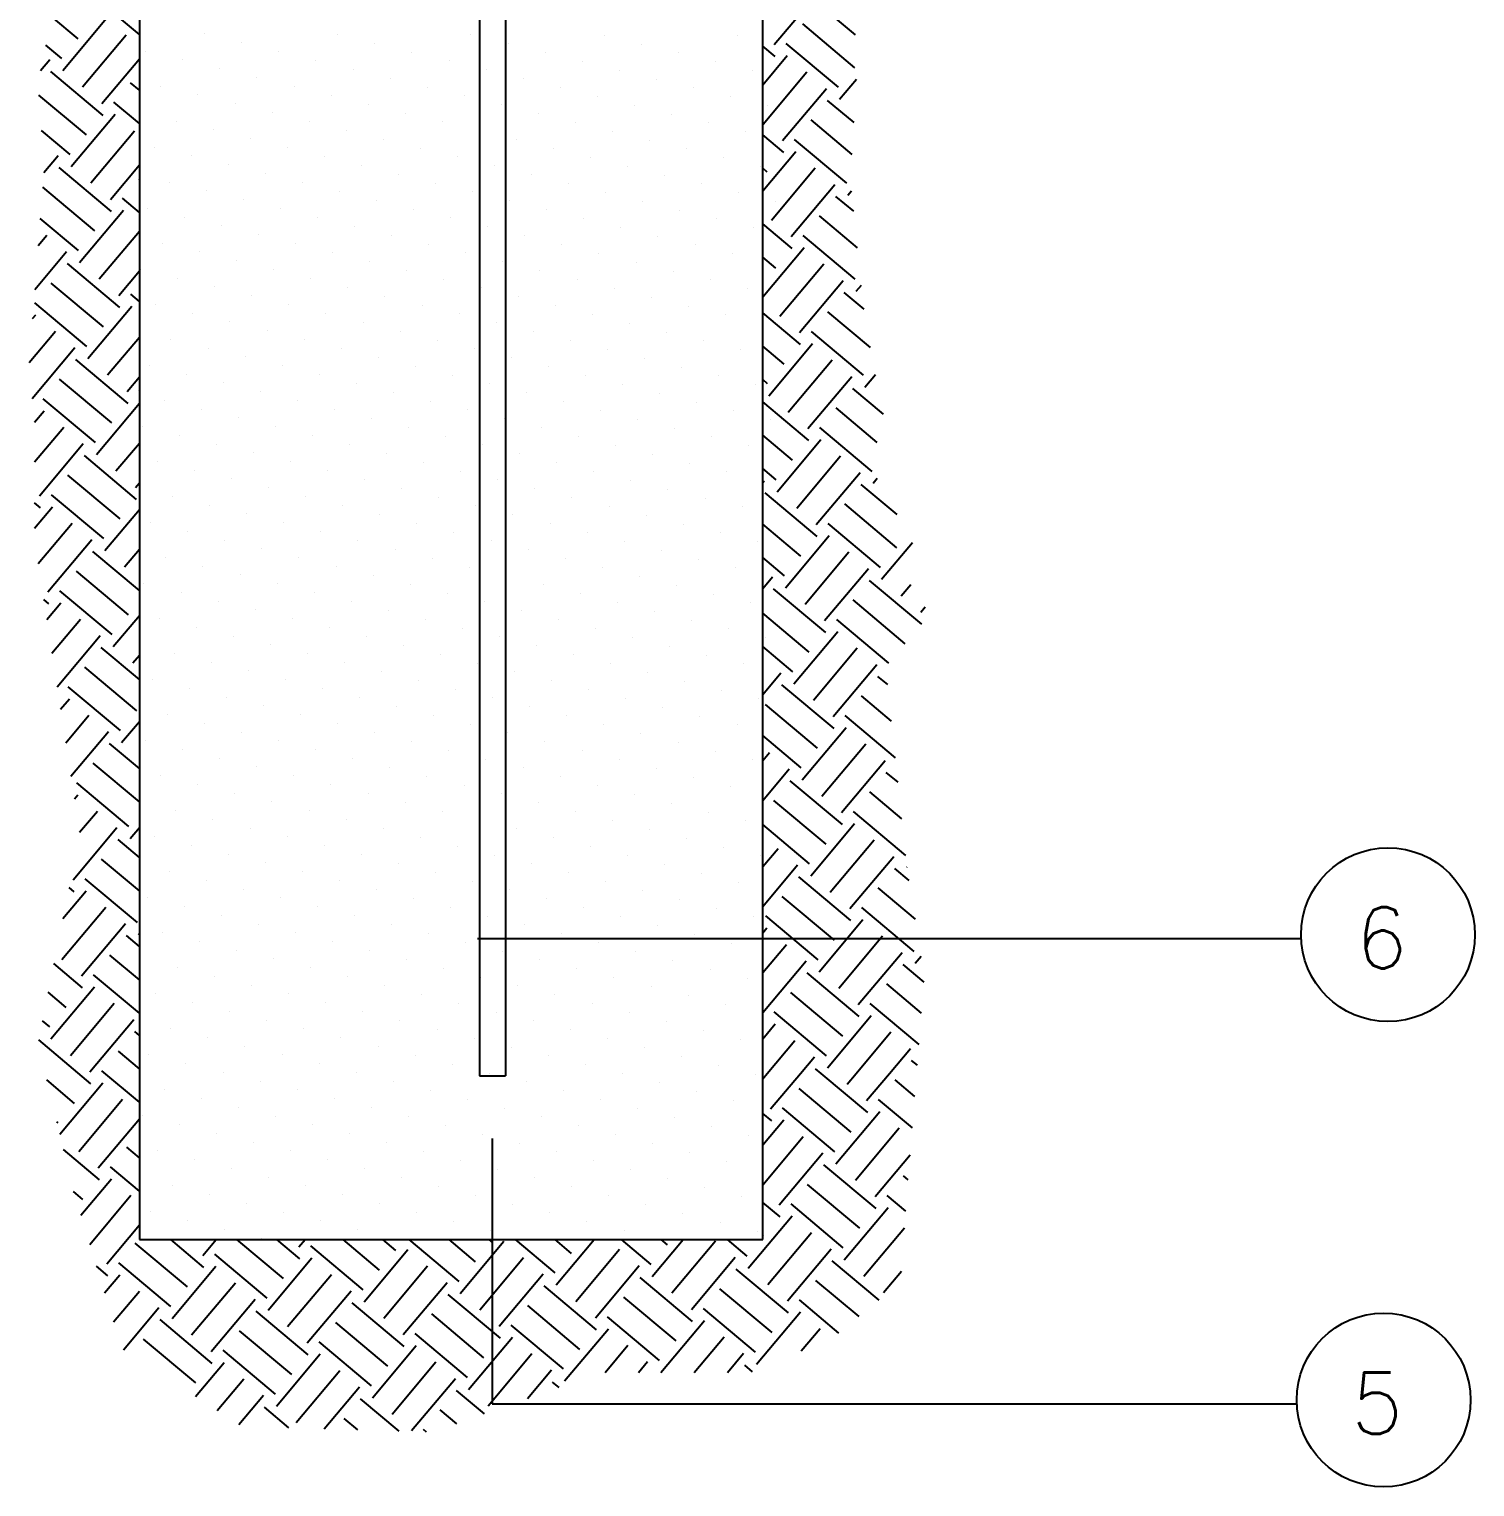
# Model space of a CAD drawing. Header units: millimetres. Extents: x 8199 to 54578, y -26210 to 18307.
# Drawn here: x 32088 to 33291, y -24101 to -22888 of the extents above; entities that cross this region are included whole.
import ezdxf

# ---------------------------------------------------------------- set-up
doc = ezdxf.new("R2010")
doc.units = ezdxf.units.MM
doc.header["$MEASUREMENT"] = 0
doc.layers.add('SEGURIDADYSALUD', color=7, linetype='Continuous')
doc.styles.add('R', font='simplex.shx')

# ---------------------------------------------------------------- blocks, each defined once
blk = doc.blocks.new('*X95')
at = {"color": 0}
for p, q in [((47.9444, 7.7436), (48.1051, 7.9351)), ((45.6161, 7.78), (45.4921, 7.884)), ((48.2419, 7.7796), (48.1089, 7.8911)), ((45.3917, 7.7643), (45.2952, 7.8453)), ((45.3353, 7.6484), (45.496, 7.84)), ((48.2402, 7.6586), (48.0486, 7.8193)), ((45.4071, 7.5882), (45.5678, 7.7797)), ((45.3314, 7.6925), (45.2732, 7.7413)), ((47.9482, 7.6996), (47.902, 7.7383)), ((47.902, 7.596), (47.9922, 7.7035)), ((48.1799, 7.5868), (47.9884, 7.7475)), ((45.2537, 7.6484), (45.2874, 7.6886)), ((45.4789, 7.5279), (45.6161, 7.6914)), ((45.4828, 7.4839), (45.2912, 7.6446)), ((45.6161, 7.576), (45.5832, 7.6036)), ((47.9034, 7.4517), (48.0641, 7.6432)), ((48.1837, 7.5428), (48.2461, 7.617)), ((45.4225, 7.4121), (45.248, 7.5585)), ((47.9752, 7.3914), (48.1359, 7.5829)), ((45.3661, 7.2962), (45.5268, 7.4878)), ((45.6161, 7.4536), (45.5229, 7.5318)), ((48.2372, 7.4571), (48.1397, 7.5389)), ((48.2307, 7.3402), (48.0795, 7.4671)), ((45.3622, 7.3403), (45.2567, 7.4288)), ((45.4379, 7.236), (45.5986, 7.4275)), ((47.979, 7.3474), (47.902, 7.412)), ((48.2107, 7.2346), (48.0192, 7.3953)), ((45.2657, 7.2739), (45.3182, 7.3364)), ((47.902, 7.207), (48.023, 7.3512)), ((45.5136, 7.1317), (45.3221, 7.2924)), ((45.5097, 7.1757), (45.6161, 7.3025)), ((47.9188, 7.2756), (47.902, 7.2896)), ((47.9342, 7.0995), (48.0949, 7.291)), ((45.4533, 7.0599), (45.2618, 7.2206)), ((45.6161, 7.2497), (45.614, 7.2514)), ((48.006, 7.0392), (48.1667, 7.2307)), ((45.6161, 7.1273), (45.5537, 7.1796)), ((48.2358, 7.1319), (48.1705, 7.1867)), ((48.2146, 7.1905), (48.2279, 7.2064)), ((45.3969, 6.944), (45.5576, 7.1355)), ((48.2502, 6.9975), (48.1103, 7.1149)), ((45.393, 6.9881), (45.2528, 7.1058)), ((45.4687, 6.8838), (45.6161, 7.0594)), ((48.0098, 6.9952), (47.902, 7.0856)), ((45.2451, 7.0062), (45.2772, 7.0445)), ((48.2415, 6.8824), (48.05, 7.0431)), ((45.2327, 6.8455), (45.349, 6.9842)), ((47.902, 6.8181), (48.0539, 6.999)), ((47.9496, 6.9234), (47.902, 6.9633)), ((45.5444, 6.7795), (45.3529, 6.9402)), ((45.5405, 6.8235), (45.6161, 6.9135)), ((47.965, 6.7473), (48.1257, 6.9388)), ((45.4841, 6.7077), (45.2926, 6.8684)), ((48.0368, 6.687), (48.1975, 6.8785)), ((48.2454, 6.8383), (48.2647, 6.8614)), ((45.4239, 6.6359), (45.2323, 6.7965)), ((45.6161, 6.8009), (45.5846, 6.8274)), ((48.2742, 6.7734), (48.2013, 6.8345)), ((45.2244, 6.7384), (45.2362, 6.7525)), ((45.4277, 6.5918), (45.5884, 6.7833)), ((48.0407, 6.643), (47.902, 6.7593)), ((48.2969, 6.632), (48.1411, 6.7627)), ((45.212, 6.5778), (45.308, 6.6923)), ((48.2723, 6.5302), (48.0808, 6.6909)), ((45.2233, 6.4454), (45.3798, 6.632)), ((45.4995, 6.5316), (45.6161, 6.6705)), ((47.9804, 6.5712), (47.902, 6.6369)), ((47.924, 6.4553), (48.0847, 6.6468)), ((45.5752, 6.4273), (45.3837, 6.588)), ((47.9958, 6.3951), (48.1565, 6.5866)), ((45.5713, 6.4713), (45.6161, 6.5246)), ((48.0676, 6.3348), (48.2283, 6.5263)), ((48.2762, 6.4861), (48.3161, 6.5337)), ((45.5149, 6.3555), (45.3234, 6.5162)), ((45.6161, 6.4746), (45.6154, 6.4752)), ((47.9201, 6.4993), (47.902, 6.5145)), ((48.3446, 6.3879), (48.2322, 6.4823)), ((45.4547, 6.2836), (45.2632, 6.4443)), ((45.4585, 6.2396), (45.6161, 6.4274)), ((48.0715, 6.2908), (47.902, 6.4329)), ((45.232, 6.3586), (45.267, 6.4003)), ((48.3224, 6.2842), (48.1719, 6.4105)), ((45.232, 6.2128), (45.3388, 6.3401)), ((48.0112, 6.219), (47.902, 6.3106)), ((48.3031, 6.1779), (48.1116, 6.3386)), ((45.2499, 6.0883), (45.4106, 6.2798)), ((45.5303, 6.1794), (45.6161, 6.2815)), ((47.9548, 6.1031), (48.1155, 6.2946)), ((45.606, 6.0751), (45.4145, 6.2358)), ((48.0266, 6.0428), (48.1873, 6.2344)), ((45.5457, 6.0033), (45.3542, 6.1639)), ((47.9509, 6.1471), (47.902, 6.1882)), ((48.0984, 5.9826), (48.2591, 6.1741)), ((48.307, 6.1339), (48.3224, 6.1523)), ((45.6022, 6.1191), (45.6161, 6.1357)), ((47.902, 6.1375), (47.9069, 6.1433)), ((48.1023, 5.9386), (47.9108, 6.0993)), ((48.3949, 6.0194), (48.263, 6.1301)), ((45.2538, 6.0443), (45.232, 6.0625)), ((45.232, 5.9697), (45.2978, 6.0481)), ((45.4855, 5.9314), (45.294, 6.0921)), ((48.3942, 5.8976), (48.2027, 6.0583)), ((45.4893, 5.8874), (45.6161, 6.0384)), ((45.2452, 5.8395), (45.3696, 5.9878)), ((48.042, 5.8667), (47.902, 5.9842)), ((47.9856, 5.7509), (48.1463, 5.9424)), ((48.334, 5.8257), (48.1425, 5.9864)), ((45.2808, 5.7361), (45.4415, 5.9276)), ((45.6161, 5.7403), (45.4453, 5.8836)), ((45.5612, 5.8271), (45.6161, 5.8926)), ((48.3378, 5.7817), (48.451, 5.9166)), ((47.9818, 5.7949), (47.902, 5.8618)), ((48.0574, 5.6906), (48.2181, 5.8822)), ((45.5766, 5.651), (45.3851, 5.8117)), ((47.902, 5.7485), (47.9377, 5.7911)), ((48.1292, 5.6304), (48.2899, 5.8219)), ((48.4853, 5.6172), (48.2938, 5.7779)), ((45.5163, 5.5792), (45.3248, 5.7399)), ((48.1331, 5.5864), (47.9416, 5.747)), ((48.4096, 5.7215), (48.4448, 5.7633)), ((45.2846, 5.692), (45.2654, 5.7082)), ((45.2768, 5.6341), (45.3286, 5.6959)), ((48.425, 5.5454), (48.2335, 5.706)), ((48.4814, 5.6612), (48.4977, 5.6806)), ((45.2957, 5.5108), (45.4005, 5.6356)), ((45.5202, 5.5352), (45.6161, 5.6495)), ((48.0728, 5.5145), (47.902, 5.6578)), ((48.3645, 5.4738), (48.1733, 5.6342)), ((45.3147, 5.3876), (45.4723, 5.5754)), ((48.0164, 5.3987), (48.1771, 5.5902)), ((45.6161, 5.4139), (45.4761, 5.5314)), ((48.0126, 5.4427), (47.902, 5.5355)), ((48.0882, 5.3384), (48.2489, 5.5299)), ((45.6074, 5.2988), (45.4159, 5.4595)), ((45.592, 5.4749), (45.6161, 5.5037)), ((48.1601, 5.2782), (48.3208, 5.4697)), ((47.902, 5.3596), (47.9685, 5.4389)), ((48.3608, 5.3953), (48.3246, 5.4257)), ((45.5471, 5.227), (45.3556, 5.3877)), ((48.1639, 5.2341), (47.9724, 5.3948)), ((48.3749, 5.2611), (48.2643, 5.3538)), ((45.3274, 5.3054), (45.3595, 5.3437)), ((48.1036, 5.1623), (47.9121, 5.323)), ((45.3463, 5.1822), (45.4313, 5.2834)), ((45.551, 5.183), (45.6161, 5.2606)), ((48.389, 5.1269), (48.2041, 5.282)), ((45.3653, 5.059), (45.5031, 5.2232)), ((48.0434, 5.0905), (47.902, 5.2091)), ((48.0472, 5.0465), (48.2079, 5.238)), ((45.6161, 5.0876), (45.5069, 5.1791)), ((47.902, 5.1165), (47.9275, 5.1469)), ((48.1191, 4.9862), (48.2797, 5.1777)), ((45.6161, 4.9652), (45.4467, 5.1073)), ((47.902, 4.9707), (47.9994, 5.0867)), ((48.1909, 4.926), (48.3516, 5.1175)), ((45.5779, 4.8748), (45.3864, 5.0355)), ((48.1947, 4.8819), (48.0032, 5.0426)), ((48.3984, 5.0374), (48.3554, 5.0734)), ((45.3779, 4.9768), (45.3903, 4.9915)), ((48.4125, 4.9032), (48.2952, 5.0016)), ((45.3969, 4.8536), (45.4621, 4.9312)), ((48.1345, 4.8101), (47.9429, 4.9708)), ((48.4264, 4.7691), (48.2349, 4.9298)), ((45.3732, 4.6794), (45.5339, 4.871)), ((45.5818, 4.8308), (45.6161, 4.8716)), ((48.0742, 4.7383), (47.902, 4.8828)), ((48.0781, 4.6943), (48.2387, 4.8858)), ((45.6161, 4.7612), (45.5378, 4.8269)), ((48.1499, 4.634), (48.3106, 4.8255)), ((47.902, 4.7276), (47.9584, 4.7947)), ((48.2217, 4.5738), (48.3824, 4.7653)), ((45.6161, 4.6388), (45.4775, 4.7551)), ((47.902, 4.5817), (48.0302, 4.7345)), ((48.4397, 4.6764), (48.3862, 4.7212)), ((48.4303, 4.7251), (48.4317, 4.7268)), ((45.6087, 4.5226), (45.4172, 4.6833)), ((48.2255, 4.5297), (48.034, 4.6904)), ((45.3353, 4.5371), (45.4211, 4.6393)), ((45.3771, 4.6354), (45.3582, 4.6513)), ((48.1653, 4.4579), (47.9738, 4.6186)), ((48.4619, 4.5353), (48.326, 4.6494)), ((45.3322, 4.3875), (45.4929, 4.579)), ((48.105, 4.3861), (47.9135, 4.5468)), ((48.4572, 4.4169), (48.2657, 4.5776)), ((45.404, 4.3272), (45.5647, 4.5188)), ((47.902, 4.4845), (47.9174, 4.5028)), ((48.1089, 4.3421), (48.2696, 4.5336)), ((45.6161, 4.4349), (45.5686, 4.4747)), ((45.6126, 4.4786), (45.6161, 4.4827)), ((47.902, 4.3387), (47.9892, 4.4425)), ((48.1807, 4.2818), (48.3414, 4.4733)), ((45.6161, 4.3125), (45.5083, 4.4029)), ((48.2525, 4.2215), (48.4132, 4.4131)), ((48.4611, 4.3729), (48.4834, 4.3995)), ((45.4079, 4.2832), (45.3023, 4.3718)), ((47.902, 4.1928), (48.061, 4.3822)), ((48.2563, 4.1775), (48.0648, 4.3382)), ((48.4943, 4.3042), (48.417, 4.369)), ((45.2912, 4.0956), (45.4519, 4.2871)), ((45.6161, 4.1901), (45.448, 4.3311)), ((48.485, 4.1896), (48.3568, 4.2972)), ((45.3476, 4.2114), (45.2813, 4.267)), ((45.363, 4.0353), (45.5237, 4.2268)), ((48.1961, 4.1057), (48.0046, 4.2664)), ((48.4757, 4.075), (48.2965, 4.2254)), ((48.1358, 4.0339), (47.9443, 4.1946)), ((48.1397, 3.9899), (48.3004, 4.1814)), ((45.2873, 4.1396), (45.2603, 4.1623)), ((45.4348, 3.975), (45.5955, 4.1665)), ((45.6161, 4.1085), (45.5994, 4.1225)), ((47.902, 4.0956), (47.9482, 4.1506)), ((47.9041, 4.1467), (47.902, 4.1485)), ((48.2442, 3.9685), (48.3722, 4.1211)), ((45.4387, 3.931), (45.2472, 4.0917)), ((47.9178, 3.9685), (48.02, 4.0903)), ((45.6161, 3.9861), (45.5391, 4.0507)), ((48.0402, 3.9685), (48.0918, 4.03)), ((48.3666, 3.9685), (48.444, 4.0608)), ((48.4695, 3.9987), (48.4479, 4.0168)), ((45.6161, 3.8638), (45.4789, 3.9789)), ((47.902, 3.9497), (47.9178, 3.9685)), ((47.9311, 3.8385), (48.0402, 3.9685)), ((48.1165, 3.9685), (48.0957, 3.986)), ((48.2872, 3.8253), (48.1165, 3.9685)), ((48.2115, 3.9296), (48.2442, 3.9685)), ((48.2833, 3.8693), (48.3666, 3.9685)), ((45.3784, 3.8592), (45.2763, 3.9449)), ((45.3241, 3.7458), (45.4827, 3.9349)), ((48.2269, 3.7535), (48.0354, 3.9142)), ((48.4602, 3.8841), (48.3876, 3.945)), ((45.3938, 3.6831), (45.5545, 3.8746)), ((48.4509, 3.7695), (48.3273, 3.8732)), ((45.4656, 3.6228), (45.6161, 3.8021)), ((47.935, 3.7945), (47.902, 3.8221)), ((47.902, 3.7067), (47.979, 3.7984)), ((48.1666, 3.6817), (47.9751, 3.8424)), ((48.1705, 3.6377), (48.3312, 3.8292)), ((45.3182, 3.7874), (45.3131, 3.7916)), ((48.2423, 3.5774), (48.403, 3.7689)), ((45.6161, 3.6598), (45.5699, 3.6985)), ((47.902, 3.5608), (48.0508, 3.7381)), ((45.4695, 3.5788), (45.3377, 3.6894)), ((47.9619, 3.4863), (48.1226, 3.6778)), ((48.3141, 3.5171), (48.4429, 3.6706)), ((45.6161, 3.5374), (45.5097, 3.6267)), ((48.318, 3.4731), (48.1265, 3.6338)), ((48.4354, 3.5785), (48.4184, 3.5928)), ((45.4092, 3.507), (45.3745, 3.5362)), ((45.4011, 3.4486), (45.5135, 3.5827)), ((48.2577, 3.4013), (48.0662, 3.562)), ((45.4339, 3.3419), (45.5853, 3.5224)), ((47.9658, 3.4423), (47.902, 3.4958)), ((48.1975, 3.3295), (48.0059, 3.4902)), ((48.2013, 3.2854), (48.362, 3.477)), ((48.4266, 3.4636), (48.3582, 3.521)), ((47.8491, 3.2546), (48.0098, 3.4461)), ((45.4965, 3.2706), (45.6161, 3.4132)), ((47.9055, 3.3705), (47.902, 3.3734)), ((47.9209, 3.1944), (48.0816, 3.3859)), ((48.2731, 3.2252), (48.4222, 3.4029)), ((45.7923, 3.1856), (45.6007, 3.3463)), ((45.8525, 3.2574), (45.731, 3.3593)), ((45.8487, 3.3014), (45.8973, 3.3593)), ((46.1445, 3.2164), (45.9741, 3.3593)), ((46.2047, 3.2882), (46.12, 3.3593)), ((46.2009, 3.3322), (46.2236, 3.3593)), ((46.4364, 3.1754), (46.2449, 3.3361)), ((46.4967, 3.2472), (46.363, 3.3593)), ((46.4403, 3.1314), (46.601, 3.3229)), ((46.5569, 3.319), (46.5089, 3.3593)), ((46.7886, 3.2062), (46.6061, 3.3593)), ((46.8489, 3.278), (46.752, 3.3593)), ((46.7925, 3.1622), (46.9532, 3.3537)), ((46.9091, 3.3498), (46.8978, 3.3593)), ((47.1408, 3.237), (46.9951, 3.3593)), ((47.2011, 3.3088), (47.1409, 3.3593)), ((47.1447, 3.193), (47.2843, 3.3593)), ((47.2165, 3.1327), (47.3772, 3.3243)), ((47.493, 3.2678), (47.384, 3.3593)), ((47.4969, 3.2238), (47.6106, 3.3593)), ((47.5533, 3.3397), (47.5298, 3.3593)), ((47.5687, 3.1636), (47.7294, 3.3551)), ((47.8452, 3.2987), (47.7729, 3.3593)), ((47.9927, 3.1341), (48.1534, 3.3256)), ((45.732, 3.1138), (45.5405, 3.2745)), ((46.0842, 3.1446), (45.8927, 3.3053)), ((46.0881, 3.1006), (46.2488, 3.2921)), ((46.5121, 3.0711), (46.6728, 3.2626)), ((46.8643, 3.1019), (47.025, 3.2934)), ((47.2883, 3.0725), (47.449, 3.264)), ((47.6405, 3.1033), (47.8012, 3.2948)), ((48.3292, 3.1373), (48.1573, 3.2816)), ((45.5003, 3.2266), (45.4586, 3.2616)), ((45.4887, 3.1641), (45.5443, 3.2304)), ((45.7359, 3.0697), (45.8965, 3.2613)), ((46.1599, 3.0403), (46.3206, 3.2318)), ((46.9361, 3.0417), (47.0968, 3.2332)), ((47.6444, 3.0593), (47.4529, 3.22)), ((47.9966, 3.0901), (47.8051, 3.2508)), ((48.2554, 3.0769), (48.097, 3.2098)), ((48.3449, 3.1649), (48.4108, 3.2434)), ((45.5215, 3.0574), (45.6162, 3.1702)), ((45.8077, 3.0095), (45.9684, 3.201)), ((46.2317, 2.98), (46.3924, 3.1715)), ((46.5839, 3.0109), (46.7446, 3.2024)), ((46.94, 2.9976), (46.7484, 3.1583)), ((47.2922, 3.0285), (47.1007, 3.1892)), ((47.9363, 3.0183), (47.7448, 3.179)), ((45.5584, 2.9555), (45.688, 3.1099)), ((45.8795, 2.9492), (46.0402, 3.1407)), ((46.5878, 2.9668), (46.3962, 3.1275)), ((47.2319, 2.9566), (47.0404, 3.1173)), ((47.5841, 2.9875), (47.3926, 3.1481)), ((47.8761, 2.9464), (47.6846, 3.1071)), ((48.1815, 3.0165), (48.0368, 3.138)), ((45.8833, 2.9052), (45.6918, 3.0659)), ((46.2355, 2.936), (46.044, 3.0967)), ((46.5275, 2.895), (46.336, 3.0557)), ((46.8797, 2.9258), (46.6882, 3.0865)), ((47.5239, 2.9156), (47.3323, 3.0763)), ((47.5282, 2.8722), (47.6884, 3.0631)), ((47.8799, 2.9024), (48.0406, 3.0939)), ((46.1753, 2.8642), (45.9838, 3.0249)), ((46.8194, 2.854), (46.6279, 3.0147)), ((46.8233, 2.81), (46.984, 3.0015)), ((47.1716, 2.8848), (46.9801, 3.0455)), ((47.1755, 2.8408), (47.3362, 3.0323)), ((47.6506, 2.8722), (47.7602, 3.0029)), ((48.0433, 2.9513), (48.1124, 3.0337)), ((45.8231, 2.8334), (45.6316, 2.9941)), ((46.115, 2.7924), (45.9235, 2.9531)), ((46.4672, 2.8232), (46.2757, 2.9839)), ((46.4711, 2.7792), (46.6318, 2.9707)), ((47.3242, 2.8722), (47.408, 2.972)), ((47.7729, 2.8722), (47.832, 2.9426)), ((45.8224, 2.784), (45.9274, 2.909)), ((46.1189, 2.7484), (46.2796, 2.9399)), ((46.5429, 2.7189), (46.7036, 2.9104)), ((46.8951, 2.7497), (47.0558, 2.9412)), ((47.4466, 2.8722), (47.4798, 2.9118)), ((47.8644, 2.8747), (47.8359, 2.8986)), ((45.9016, 2.7325), (45.9992, 2.8488)), ((46.1907, 2.6881), (46.3514, 2.8796)), ((46.6147, 2.6586), (46.7754, 2.8502)), ((47.0394, 2.7758), (47.1276, 2.881)), ((47.1551, 2.8171), (47.1315, 2.8369)), ((45.9808, 2.6811), (46.071, 2.7885)), ((46.2937, 2.6651), (46.4232, 2.8193)), ((46.8822, 2.7197), (46.7793, 2.8061)), ((46.1647, 2.6691), (46.0748, 2.7445)), ((46.5687, 2.6565), (46.4271, 2.7753)), ((46.7799, 2.6832), (46.719, 2.7343)), ((46.4172, 2.6612), (46.3668, 2.7035)), ((46.6697, 2.6533), (46.6587, 2.6625))]:
    blk.add_line(p, q, dxfattribs=at)
blk = doc.blocks.new('*X97')
at = {"color": 0}
for p, q in [((45.8559, 7.7827), (45.8559, 7.7827)), ((46.344, 7.7811), (46.344, 7.7811)), ((46.8322, 7.7794), (46.8322, 7.7794)), ((47.3203, 7.7778), (47.3203, 7.7778)), ((47.8084, 7.7761), (47.8084, 7.7761)), ((45.6396, 7.7194), (45.6396, 7.7194)), ((45.9918, 7.7503), (45.9918, 7.7503)), ((46.1277, 7.7178), (46.1277, 7.7178)), ((46.4799, 7.7486), (46.4799, 7.7486)), ((46.6159, 7.7161), (46.6159, 7.7161)), ((46.9681, 7.7469), (46.9681, 7.7469)), ((47.104, 7.7145), (47.104, 7.7145)), ((47.4562, 7.7453), (47.4562, 7.7453)), ((47.5921, 7.7128), (47.5921, 7.7128)), ((47.9444, 7.7436), (47.9444, 7.7436)), ((45.7755, 7.687), (45.7755, 7.687)), ((45.9115, 7.6545), (45.9115, 7.6545)), ((46.2637, 7.6853), (46.2637, 7.6853)), ((46.3996, 7.6528), (46.3996, 7.6528)), ((46.7518, 7.6837), (46.7518, 7.6837)), ((46.8877, 7.6512), (46.8877, 7.6512)), ((47.2399, 7.682), (47.2399, 7.682)), ((47.3759, 7.6495), (47.3759, 7.6495)), ((47.7281, 7.6803), (47.7281, 7.6803)), ((47.864, 7.6479), (47.864, 7.6479)), ((46.0474, 7.622), (46.0474, 7.622)), ((46.5355, 7.6204), (46.5355, 7.6204)), ((47.0237, 7.6187), (47.0237, 7.6187)), ((47.5118, 7.6171), (47.5118, 7.6171)), ((45.6952, 7.5912), (45.6952, 7.5912)), ((45.8311, 7.5587), (45.8311, 7.5587)), ((46.1833, 7.5896), (46.1833, 7.5896)), ((46.3192, 7.5571), (46.3192, 7.5571)), ((46.6715, 7.5879), (46.6715, 7.5879)), ((46.8074, 7.5554), (46.8074, 7.5554)), ((47.1596, 7.5862), (47.1596, 7.5862)), ((47.2955, 7.5538), (47.2955, 7.5538)), ((47.6477, 7.5846), (47.6477, 7.5846)), ((47.7837, 7.5521), (47.7837, 7.5521)), ((45.967, 7.5263), (45.967, 7.5263)), ((46.103, 7.4938), (46.103, 7.4938)), ((46.4552, 7.5246), (46.4552, 7.5246)), ((46.5911, 7.4921), (46.5911, 7.4921)), ((46.9433, 7.523), (46.9433, 7.523)), ((47.0792, 7.4905), (47.0792, 7.4905)), ((47.4315, 7.5213), (47.4315, 7.5213)), ((47.5674, 7.4888), (47.5674, 7.4888)), ((47.9196, 7.5196), (47.9196, 7.5196)), ((45.7508, 7.463), (45.7508, 7.463)), ((46.2389, 7.4613), (46.2389, 7.4613)), ((46.727, 7.4597), (46.727, 7.4597)), ((47.2152, 7.458), (47.2152, 7.458)), ((47.7033, 7.4564), (47.7033, 7.4564)), ((45.8867, 7.4305), (45.8867, 7.4305)), ((46.0226, 7.398), (46.0226, 7.398)), ((46.3748, 7.4289), (46.3748, 7.4289)), ((46.5108, 7.3964), (46.5108, 7.3964)), ((46.863, 7.4272), (46.863, 7.4272)), ((46.9989, 7.3947), (46.9989, 7.3947)), ((47.3511, 7.4255), (47.3511, 7.4255)), ((47.487, 7.3931), (47.487, 7.3931)), ((47.8392, 7.4239), (47.8392, 7.4239)), ((45.6704, 7.3672), (45.6704, 7.3672)), ((45.8063, 7.3348), (45.8063, 7.3348)), ((46.1585, 7.3656), (46.1585, 7.3656)), ((46.2945, 7.3331), (46.2945, 7.3331)), ((46.6467, 7.3639), (46.6467, 7.3639)), ((46.7826, 7.3314), (46.7826, 7.3314)), ((47.1348, 7.3623), (47.1348, 7.3623)), ((47.2708, 7.3298), (47.2708, 7.3298)), ((47.623, 7.3606), (47.623, 7.3606)), ((47.7589, 7.3281), (47.7589, 7.3281)), ((45.9423, 7.3023), (45.9423, 7.3023)), ((46.4304, 7.3006), (46.4304, 7.3006)), ((46.9185, 7.299), (46.9185, 7.299)), ((47.4067, 7.2973), (47.4067, 7.2973)), ((47.8948, 7.2957), (47.8948, 7.2957)), ((45.726, 7.239), (45.726, 7.239)), ((46.0782, 7.2698), (46.0782, 7.2698)), ((46.2141, 7.2373), (46.2141, 7.2373)), ((46.5663, 7.2682), (46.5663, 7.2682)), ((46.7023, 7.2357), (46.7023, 7.2357)), ((47.0545, 7.2665), (47.0545, 7.2665)), ((47.1904, 7.234), (47.1904, 7.234)), ((47.5426, 7.2648), (47.5426, 7.2648)), ((47.6785, 7.2324), (47.6785, 7.2324)), ((45.8619, 7.2065), (45.8619, 7.2065)), ((45.9979, 7.1741), (45.9979, 7.1741)), ((46.3501, 7.2049), (46.3501, 7.2049)), ((46.486, 7.1724), (46.486, 7.1724)), ((46.8382, 7.2032), (46.8382, 7.2032)), ((46.9741, 7.1707), (46.9741, 7.1707)), ((47.3263, 7.2016), (47.3263, 7.2016)), ((47.4623, 7.1691), (47.4623, 7.1691)), ((47.8145, 7.1999), (47.8145, 7.1999)), ((47.9504, 7.1674), (47.9504, 7.1674)), ((45.6456, 7.1432), (45.6456, 7.1432)), ((46.1338, 7.1416), (46.1338, 7.1416)), ((46.6219, 7.1399), (46.6219, 7.1399)), ((47.1101, 7.1383), (47.1101, 7.1383)), ((47.5982, 7.1366), (47.5982, 7.1366)), ((45.7816, 7.1108), (45.7816, 7.1108)), ((45.9175, 7.0783), (45.9175, 7.0783)), ((46.2697, 7.1091), (46.2697, 7.1091)), ((46.4056, 7.0767), (46.4056, 7.0767)), ((46.7578, 7.1075), (46.7578, 7.1075)), ((46.8938, 7.075), (46.8938, 7.075)), ((47.246, 7.1058), (47.246, 7.1058)), ((47.3819, 7.0733), (47.3819, 7.0733)), ((47.7341, 7.1042), (47.7341, 7.1042)), ((47.8701, 7.0717), (47.8701, 7.0717)), ((45.7012, 7.015), (45.7012, 7.015)), ((46.0534, 7.0458), (46.0534, 7.0458)), ((46.1894, 7.0134), (46.1894, 7.0134)), ((46.5416, 7.0442), (46.5416, 7.0442)), ((46.6775, 7.0117), (46.6775, 7.0117)), ((47.0297, 7.0425), (47.0297, 7.0425)), ((47.1656, 7.0101), (47.1656, 7.0101)), ((47.5178, 7.0409), (47.5178, 7.0409)), ((47.6538, 7.0084), (47.6538, 7.0084)), ((45.8372, 6.9826), (45.8372, 6.9826)), ((46.3253, 6.9809), (46.3253, 6.9809)), ((46.8134, 6.9792), (46.8134, 6.9792)), ((47.3016, 6.9776), (47.3016, 6.9776)), ((47.7897, 6.9759), (47.7897, 6.9759)), ((45.6209, 6.9193), (45.6209, 6.9193)), ((45.9731, 6.9501), (45.9731, 6.9501)), ((46.109, 6.9176), (46.109, 6.9176)), ((46.4612, 6.9484), (46.4612, 6.9484)), ((46.5972, 6.916), (46.5972, 6.916)), ((46.9494, 6.9468), (46.9494, 6.9468)), ((47.0853, 6.9143), (47.0853, 6.9143)), ((47.4375, 6.9451), (47.4375, 6.9451)), ((47.5734, 6.9126), (47.5734, 6.9126)), ((47.9256, 6.9435), (47.9256, 6.9435)), ((45.7568, 6.8868), (45.7568, 6.8868)), ((45.8927, 6.8543), (45.8927, 6.8543)), ((46.2449, 6.8851), (46.2449, 6.8851)), ((46.3809, 6.8527), (46.3809, 6.8527)), ((46.7331, 6.8835), (46.7331, 6.8835)), ((46.869, 6.851), (46.869, 6.851)), ((47.2212, 6.8818), (47.2212, 6.8818)), ((47.3571, 6.8494), (47.3571, 6.8494)), ((47.7094, 6.8802), (47.7094, 6.8802)), ((47.8453, 6.8477), (47.8453, 6.8477)), ((46.0287, 6.8219), (46.0287, 6.8219)), ((46.5168, 6.8202), (46.5168, 6.8202)), ((47.0049, 6.8185), (47.0049, 6.8185)), ((47.4931, 6.8169), (47.4931, 6.8169)), ((45.6765, 6.791), (45.6765, 6.791)), ((45.8124, 6.7586), (45.8124, 6.7586)), ((46.1646, 6.7894), (46.1646, 6.7894)), ((46.3005, 6.7569), (46.3005, 6.7569)), ((46.6527, 6.7877), (46.6527, 6.7877)), ((46.7887, 6.7553), (46.7887, 6.7553)), ((47.1409, 6.7861), (47.1409, 6.7861)), ((47.2768, 6.7536), (47.2768, 6.7536)), ((47.629, 6.7844), (47.629, 6.7844)), ((47.7649, 6.7519), (47.7649, 6.7519)), ((45.9483, 6.7261), (45.9483, 6.7261)), ((46.0842, 6.6936), (46.0842, 6.6936)), ((46.4365, 6.7244), (46.4365, 6.7244)), ((46.5724, 6.692), (46.5724, 6.692)), ((46.9246, 6.7228), (46.9246, 6.7228)), ((47.0605, 6.6903), (47.0605, 6.6903)), ((47.4127, 6.7211), (47.4127, 6.7211)), ((47.5487, 6.6887), (47.5487, 6.6887)), ((47.9009, 6.7195), (47.9009, 6.7195)), ((45.732, 6.6628), (45.732, 6.6628)), ((46.2202, 6.6612), (46.2202, 6.6612)), ((46.7083, 6.6595), (46.7083, 6.6595)), ((47.1965, 6.6578), (47.1965, 6.6578)), ((47.6846, 6.6562), (47.6846, 6.6562)), ((45.868, 6.6303), (45.868, 6.6303)), ((46.0039, 6.5979), (46.0039, 6.5979)), ((46.3561, 6.6287), (46.3561, 6.6287)), ((46.492, 6.5962), (46.492, 6.5962)), ((46.8442, 6.627), (46.8442, 6.627)), ((46.9802, 6.5946), (46.9802, 6.5946)), ((47.3324, 6.6254), (47.3324, 6.6254)), ((47.4683, 6.5929), (47.4683, 6.5929)), ((47.8205, 6.6237), (47.8205, 6.6237)), ((47.9564, 6.5912), (47.9564, 6.5912)), ((45.6517, 6.5671), (45.6517, 6.5671)), ((45.7876, 6.5346), (45.7876, 6.5346)), ((46.1398, 6.5654), (46.1398, 6.5654)), ((46.2758, 6.5329), (46.2758, 6.5329)), ((46.628, 6.5637), (46.628, 6.5637)), ((46.7639, 6.5313), (46.7639, 6.5313)), ((47.1161, 6.5621), (47.1161, 6.5621)), ((47.252, 6.5296), (47.252, 6.5296)), ((47.6042, 6.5604), (47.6042, 6.5604)), ((47.7402, 6.528), (47.7402, 6.528)), ((45.9236, 6.5021), (45.9236, 6.5021)), ((46.4117, 6.5005), (46.4117, 6.5005)), ((46.8998, 6.4988), (46.8998, 6.4988)), ((47.388, 6.4971), (47.388, 6.4971)), ((47.8761, 6.4955), (47.8761, 6.4955)), ((45.7073, 6.4388), (45.7073, 6.4388)), ((46.0595, 6.4696), (46.0595, 6.4696)), ((46.1954, 6.4372), (46.1954, 6.4372)), ((46.5476, 6.468), (46.5476, 6.468)), ((46.6835, 6.4355), (46.6835, 6.4355)), ((47.0358, 6.4663), (47.0358, 6.4663)), ((47.1717, 6.4339), (47.1717, 6.4339)), ((47.5239, 6.4647), (47.5239, 6.4647)), ((47.6598, 6.4322), (47.6598, 6.4322)), ((45.8432, 6.4064), (45.8432, 6.4064)), ((45.9791, 6.3739), (45.9791, 6.3739)), ((46.3313, 6.4047), (46.3313, 6.4047)), ((46.4673, 6.3722), (46.4673, 6.3722)), ((46.8195, 6.403), (46.8195, 6.403)), ((46.9554, 6.3706), (46.9554, 6.3706)), ((47.3076, 6.4014), (47.3076, 6.4014)), ((47.4435, 6.3689), (47.4435, 6.3689)), ((47.7958, 6.3997), (47.7958, 6.3997)), ((47.9317, 6.3673), (47.9317, 6.3673)), ((45.6269, 6.3431), (45.6269, 6.3431)), ((45.7629, 6.3106), (45.7629, 6.3106)), ((46.1151, 6.3414), (46.1151, 6.3414)), ((46.6032, 6.3398), (46.6032, 6.3398)), ((47.0913, 6.3381), (47.0913, 6.3381)), ((47.5795, 6.3365), (47.5795, 6.3365)), ((45.8988, 6.2781), (45.8988, 6.2781)), ((46.251, 6.3089), (46.251, 6.3089)), ((46.3869, 6.2765), (46.3869, 6.2765)), ((46.7391, 6.3073), (46.7391, 6.3073)), ((46.8751, 6.2748), (46.8751, 6.2748)), ((47.2273, 6.3056), (47.2273, 6.3056)), ((47.3632, 6.2732), (47.3632, 6.2732)), ((47.7154, 6.304), (47.7154, 6.304)), ((47.8513, 6.2715), (47.8513, 6.2715)), ((45.6825, 6.2149), (45.6825, 6.2149)), ((46.0347, 6.2457), (46.0347, 6.2457)), ((46.1706, 6.2132), (46.1706, 6.2132)), ((46.5229, 6.244), (46.5229, 6.244)), ((46.6588, 6.2115), (46.6588, 6.2115)), ((47.011, 6.2424), (47.011, 6.2424)), ((47.1469, 6.2099), (47.1469, 6.2099)), ((47.4991, 6.2407), (47.4991, 6.2407)), ((47.6351, 6.2082), (47.6351, 6.2082)), ((45.8184, 6.1824), (45.8184, 6.1824)), ((46.3066, 6.1807), (46.3066, 6.1807)), ((46.7947, 6.1791), (46.7947, 6.1791)), ((47.2828, 6.1774), (47.2828, 6.1774)), ((47.771, 6.1758), (47.771, 6.1758)), ((45.9544, 6.1499), (45.9544, 6.1499)), ((46.0903, 6.1174), (46.0903, 6.1174)), ((46.4425, 6.1483), (46.4425, 6.1483)), ((46.5784, 6.1158), (46.5784, 6.1158)), ((46.9306, 6.1466), (46.9306, 6.1466)), ((47.0666, 6.1141), (47.0666, 6.1141)), ((47.4188, 6.1449), (47.4188, 6.1449)), ((47.5547, 6.1125), (47.5547, 6.1125)), ((47.9069, 6.1433), (47.9069, 6.1433)), ((45.7381, 6.0866), (45.7381, 6.0866)), ((45.874, 6.0542), (45.874, 6.0542)), ((46.2262, 6.085), (46.2262, 6.085)), ((46.3622, 6.0525), (46.3622, 6.0525)), ((46.7144, 6.0833), (46.7144, 6.0833)), ((46.8503, 6.0508), (46.8503, 6.0508)), ((47.2025, 6.0817), (47.2025, 6.0817)), ((47.3384, 6.0492), (47.3384, 6.0492)), ((47.6906, 6.08), (47.6906, 6.08)), ((47.8266, 6.0475), (47.8266, 6.0475)), ((45.6577, 5.9909), (45.6577, 5.9909)), ((46.0099, 6.0217), (46.0099, 6.0217)), ((46.4981, 6.02), (46.4981, 6.02)), ((46.9862, 6.0184), (46.9862, 6.0184)), ((47.4744, 6.0167), (47.4744, 6.0167)), ((45.7937, 5.9584), (45.7937, 5.9584)), ((46.1459, 5.9892), (46.1459, 5.9892)), ((46.2818, 5.9567), (46.2818, 5.9567)), ((46.634, 5.9876), (46.634, 5.9876)), ((46.7699, 5.9551), (46.7699, 5.9551)), ((47.1222, 5.9859), (47.1222, 5.9859)), ((47.2581, 5.9534), (47.2581, 5.9534)), ((47.6103, 5.9842), (47.6103, 5.9842)), ((47.7462, 5.9518), (47.7462, 5.9518)), ((45.9296, 5.9259), (45.9296, 5.9259)), ((46.0655, 5.8935), (46.0655, 5.8935)), ((46.4177, 5.9243), (46.4177, 5.9243)), ((46.5537, 5.8918), (46.5537, 5.8918)), ((46.9059, 5.9226), (46.9059, 5.9226)), ((47.0418, 5.8901), (47.0418, 5.8901)), ((47.394, 5.921), (47.394, 5.921)), ((47.5299, 5.8885), (47.5299, 5.8885)), ((47.8821, 5.9193), (47.8821, 5.9193)), ((45.7133, 5.8626), (45.7133, 5.8626)), ((45.8492, 5.8302), (45.8492, 5.8302)), ((46.2015, 5.861), (46.2015, 5.861)), ((46.6896, 5.8593), (46.6896, 5.8593)), ((47.1777, 5.8577), (47.1777, 5.8577)), ((47.6659, 5.856), (47.6659, 5.856)), ((45.9852, 5.7977), (45.9852, 5.7977)), ((46.3374, 5.8285), (46.3374, 5.8285)), ((46.4733, 5.796), (46.4733, 5.796)), ((46.8255, 5.8269), (46.8255, 5.8269)), ((46.9615, 5.7944), (46.9615, 5.7944)), ((47.3137, 5.8252), (47.3137, 5.8252)), ((47.4496, 5.7927), (47.4496, 5.7927)), ((47.8018, 5.8235), (47.8018, 5.8235)), ((47.9377, 5.7911), (47.9377, 5.7911)), ((45.633, 5.7669), (45.633, 5.7669)), ((45.7689, 5.7344), (45.7689, 5.7344)), ((46.1211, 5.7652), (46.1211, 5.7652)), ((46.257, 5.7328), (46.257, 5.7328)), ((46.6092, 5.7636), (46.6092, 5.7636)), ((46.7452, 5.7311), (46.7452, 5.7311)), ((47.0974, 5.7619), (47.0974, 5.7619)), ((47.2333, 5.7294), (47.2333, 5.7294)), ((47.5855, 5.7603), (47.5855, 5.7603)), ((47.7215, 5.7278), (47.7215, 5.7278)), ((45.9048, 5.7019), (45.9048, 5.7019)), ((46.0408, 5.6695), (46.0408, 5.6695)), ((46.393, 5.7003), (46.393, 5.7003)), ((46.8811, 5.6986), (46.8811, 5.6986)), ((47.3692, 5.697), (47.3692, 5.697)), ((47.8574, 5.6953), (47.8574, 5.6953)), ((45.6886, 5.6387), (45.6886, 5.6387)), ((46.1767, 5.637), (46.1767, 5.637)), ((46.5289, 5.6678), (46.5289, 5.6678)), ((46.6648, 5.6353), (46.6648, 5.6353)), ((47.017, 5.6662), (47.017, 5.6662)), ((47.153, 5.6337), (47.153, 5.6337)), ((47.5052, 5.6645), (47.5052, 5.6645)), ((47.6411, 5.632), (47.6411, 5.632)), ((45.8245, 5.6062), (45.8245, 5.6062)), ((45.9604, 5.5737), (45.9604, 5.5737)), ((46.3126, 5.6045), (46.3126, 5.6045)), ((46.4485, 5.5721), (46.4485, 5.5721)), ((46.8008, 5.6029), (46.8008, 5.6029)), ((46.9367, 5.5704), (46.9367, 5.5704)), ((47.2889, 5.6012), (47.2889, 5.6012)), ((47.4248, 5.5688), (47.4248, 5.5688)), ((47.777, 5.5996), (47.777, 5.5996)), ((47.913, 5.5671), (47.913, 5.5671)), ((45.7441, 5.5104), (45.7441, 5.5104)), ((46.0963, 5.5412), (46.0963, 5.5412)), ((46.2323, 5.5088), (46.2323, 5.5088)), ((46.5845, 5.5396), (46.5845, 5.5396)), ((47.0726, 5.5379), (47.0726, 5.5379)), ((47.5608, 5.5363), (47.5608, 5.5363)), ((45.8801, 5.478), (45.8801, 5.478)), ((46.3682, 5.4763), (46.3682, 5.4763)), ((46.7204, 5.5071), (46.7204, 5.5071)), ((46.8563, 5.4747), (46.8563, 5.4747)), ((47.2085, 5.5055), (47.2085, 5.5055)), ((47.3445, 5.473), (47.3445, 5.473)), ((47.6967, 5.5038), (47.6967, 5.5038)), ((47.8326, 5.4713), (47.8326, 5.4713)), ((45.6638, 5.4147), (45.6638, 5.4147)), ((46.016, 5.4455), (46.016, 5.4455)), ((46.1519, 5.413), (46.1519, 5.413)), ((46.5041, 5.4438), (46.5041, 5.4438)), ((46.6401, 5.4114), (46.6401, 5.4114)), ((46.9923, 5.4422), (46.9923, 5.4422)), ((47.1282, 5.4097), (47.1282, 5.4097)), ((47.4804, 5.4405), (47.4804, 5.4405)), ((47.6163, 5.4081), (47.6163, 5.4081)), ((45.7997, 5.3822), (45.7997, 5.3822)), ((45.9356, 5.3497), (45.9356, 5.3497)), ((46.2879, 5.3806), (46.2879, 5.3806)), ((46.4238, 5.3481), (46.4238, 5.3481)), ((46.776, 5.3789), (46.776, 5.3789)), ((47.2641, 5.3772), (47.2641, 5.3772)), ((47.7523, 5.3756), (47.7523, 5.3756)), ((46.0716, 5.3173), (46.0716, 5.3173)), ((46.5597, 5.3156), (46.5597, 5.3156)), ((46.9119, 5.3464), (46.9119, 5.3464)), ((47.0478, 5.314), (47.0478, 5.314)), ((47.4001, 5.3448), (47.4001, 5.3448)), ((47.536, 5.3123), (47.536, 5.3123)), ((47.8882, 5.3431), (47.8882, 5.3431)), ((45.7194, 5.2865), (45.7194, 5.2865)), ((45.8553, 5.254), (45.8553, 5.254)), ((46.2075, 5.2848), (46.2075, 5.2848)), ((46.3434, 5.2523), (46.3434, 5.2523)), ((46.6956, 5.2831), (46.6956, 5.2831)), ((46.8316, 5.2507), (46.8316, 5.2507)), ((47.1838, 5.2815), (47.1838, 5.2815)), ((47.3197, 5.249), (47.3197, 5.249)), ((47.6719, 5.2798), (47.6719, 5.2798)), ((47.8078, 5.2474), (47.8078, 5.2474)), ((45.639, 5.1907), (45.639, 5.1907)), ((45.9912, 5.2215), (45.9912, 5.2215)), ((46.1272, 5.189), (46.1272, 5.189)), ((46.4794, 5.2199), (46.4794, 5.2199)), ((46.9675, 5.2182), (46.9675, 5.2182)), ((47.4556, 5.2165), (47.4556, 5.2165)), ((45.7749, 5.1582), (45.7749, 5.1582)), ((46.2631, 5.1566), (46.2631, 5.1566)), ((46.6153, 5.1874), (46.6153, 5.1874)), ((46.7512, 5.1549), (46.7512, 5.1549)), ((47.1034, 5.1857), (47.1034, 5.1857)), ((47.2394, 5.1533), (47.2394, 5.1533)), ((47.5916, 5.1841), (47.5916, 5.1841)), ((47.7275, 5.1516), (47.7275, 5.1516)), ((45.9109, 5.1258), (45.9109, 5.1258)), ((46.0468, 5.0933), (46.0468, 5.0933)), ((46.399, 5.1241), (46.399, 5.1241)), ((46.5349, 5.0916), (46.5349, 5.0916)), ((46.8872, 5.1224), (46.8872, 5.1224)), ((47.0231, 5.09), (47.0231, 5.09)), ((47.3753, 5.1208), (47.3753, 5.1208)), ((47.5112, 5.0883), (47.5112, 5.0883)), ((47.8634, 5.1191), (47.8634, 5.1191)), ((45.6946, 5.0625), (45.6946, 5.0625)), ((45.8305, 5.03), (45.8305, 5.03)), ((46.1827, 5.0608), (46.1827, 5.0608)), ((46.3187, 5.0283), (46.3187, 5.0283)), ((46.6709, 5.0592), (46.6709, 5.0592)), ((47.159, 5.0575), (47.159, 5.0575)), ((47.6472, 5.0558), (47.6472, 5.0558)), ((45.9665, 4.9975), (45.9665, 4.9975)), ((46.4546, 4.9959), (46.4546, 4.9959)), ((46.8068, 5.0267), (46.8068, 5.0267)), ((46.9427, 4.9942), (46.9427, 4.9942)), ((47.2949, 5.025), (47.2949, 5.025)), ((47.4309, 4.9926), (47.4309, 4.9926)), ((47.7831, 5.0234), (47.7831, 5.0234)), ((47.919, 4.9909), (47.919, 4.9909)), ((45.7502, 4.9342), (45.7502, 4.9342)), ((46.1024, 4.9651), (46.1024, 4.9651)), ((46.2383, 4.9326), (46.2383, 4.9326)), ((46.5905, 4.9634), (46.5905, 4.9634)), ((46.7265, 4.9309), (46.7265, 4.9309)), ((47.0787, 4.9617), (47.0787, 4.9617)), ((47.2146, 4.9293), (47.2146, 4.9293)), ((47.5668, 4.9601), (47.5668, 4.9601)), ((47.7027, 4.9276), (47.7027, 4.9276)), ((45.8861, 4.9018), (45.8861, 4.9018)), ((46.022, 4.8693), (46.022, 4.8693)), ((46.3742, 4.9001), (46.3742, 4.9001)), ((46.5102, 4.8676), (46.5102, 4.8676)), ((46.8624, 4.8985), (46.8624, 4.8985)), ((47.3505, 4.8968), (47.3505, 4.8968)), ((47.8387, 4.8951), (47.8387, 4.8951)), ((45.6698, 4.8385), (45.6698, 4.8385)), ((46.158, 4.8368), (46.158, 4.8368)), ((46.6461, 4.8352), (46.6461, 4.8352)), ((46.9983, 4.866), (46.9983, 4.866)), ((47.1342, 4.8335), (47.1342, 4.8335)), ((47.4865, 4.8643), (47.4865, 4.8643)), ((47.6224, 4.8319), (47.6224, 4.8319)), ((45.8058, 4.806), (45.8058, 4.806)), ((45.9417, 4.7735), (45.9417, 4.7735)), ((46.2939, 4.8044), (46.2939, 4.8044)), ((46.4298, 4.7719), (46.4298, 4.7719)), ((46.782, 4.8027), (46.782, 4.8027)), ((46.918, 4.7702), (46.918, 4.7702)), ((47.2702, 4.801), (47.2702, 4.801)), ((47.4061, 4.7686), (47.4061, 4.7686)), ((47.7583, 4.7994), (47.7583, 4.7994)), ((47.8942, 4.7669), (47.8942, 4.7669)), ((45.7254, 4.7103), (45.7254, 4.7103)), ((46.0776, 4.7411), (46.0776, 4.7411)), ((46.2136, 4.7086), (46.2136, 4.7086)), ((46.5658, 4.7394), (46.5658, 4.7394)), ((46.7017, 4.707), (46.7017, 4.707)), ((47.0539, 4.7378), (47.0539, 4.7378)), ((47.542, 4.7361), (47.542, 4.7361)), ((45.8613, 4.6778), (45.8613, 4.6778)), ((46.3495, 4.6761), (46.3495, 4.6761)), ((46.8376, 4.6745), (46.8376, 4.6745)), ((47.1898, 4.7053), (47.1898, 4.7053)), ((47.3258, 4.6728), (47.3258, 4.6728)), ((47.678, 4.7036), (47.678, 4.7036)), ((47.8139, 4.6712), (47.8139, 4.6712)), ((45.6451, 4.6145), (45.6451, 4.6145)), ((45.9973, 4.6453), (45.9973, 4.6453)), ((46.1332, 4.6129), (46.1332, 4.6129)), ((46.4854, 4.6437), (46.4854, 4.6437)), ((46.6213, 4.6112), (46.6213, 4.6112)), ((46.9735, 4.642), (46.9735, 4.642)), ((47.1095, 4.6095), (47.1095, 4.6095)), ((47.4617, 4.6404), (47.4617, 4.6404)), ((47.5976, 4.6079), (47.5976, 4.6079)), ((45.781, 4.582), (45.781, 4.582)), ((45.9169, 4.5496), (45.9169, 4.5496)), ((46.2691, 4.5804), (46.2691, 4.5804)), ((46.4051, 4.5479), (46.4051, 4.5479)), ((46.7573, 4.5787), (46.7573, 4.5787)), ((46.8932, 4.5463), (46.8932, 4.5463)), ((47.2454, 4.5771), (47.2454, 4.5771)), ((47.7335, 4.5754), (47.7335, 4.5754)), ((46.0529, 4.5171), (46.0529, 4.5171)), ((46.541, 4.5154), (46.541, 4.5154)), ((47.0291, 4.5138), (47.0291, 4.5138)), ((47.3813, 4.5446), (47.3813, 4.5446)), ((47.5173, 4.5121), (47.5173, 4.5121)), ((47.8695, 4.5429), (47.8695, 4.5429)), ((45.7006, 4.4863), (45.7006, 4.4863)), ((45.8366, 4.4538), (45.8366, 4.4538)), ((46.1888, 4.4846), (46.1888, 4.4846)), ((46.3247, 4.4522), (46.3247, 4.4522)), ((46.6769, 4.483), (46.6769, 4.483)), ((46.8129, 4.4505), (46.8129, 4.4505)), ((47.1651, 4.4813), (47.1651, 4.4813)), ((47.301, 4.4488), (47.301, 4.4488)), ((47.6532, 4.4797), (47.6532, 4.4797)), ((47.7891, 4.4472), (47.7891, 4.4472)), ((45.6203, 4.3905), (45.6203, 4.3905)), ((45.9725, 4.4213), (45.9725, 4.4213)), ((46.1084, 4.3889), (46.1084, 4.3889)), ((46.4606, 4.4197), (46.4606, 4.4197)), ((46.5966, 4.3872), (46.5966, 4.3872)), ((46.9488, 4.418), (46.9488, 4.418)), ((47.0847, 4.3856), (47.0847, 4.3856)), ((47.4369, 4.4164), (47.4369, 4.4164)), ((45.7562, 4.3581), (45.7562, 4.3581)), ((46.2444, 4.3564), (46.2444, 4.3564)), ((46.7325, 4.3547), (46.7325, 4.3547)), ((47.2206, 4.3531), (47.2206, 4.3531)), ((47.5728, 4.3839), (47.5728, 4.3839)), ((47.7088, 4.3514), (47.7088, 4.3514)), ((45.8922, 4.3256), (45.8922, 4.3256)), ((46.0281, 4.2931), (46.0281, 4.2931)), ((46.3803, 4.3239), (46.3803, 4.3239)), ((46.5162, 4.2915), (46.5162, 4.2915)), ((46.8684, 4.3223), (46.8684, 4.3223)), ((47.0044, 4.2898), (47.0044, 4.2898)), ((47.3566, 4.3206), (47.3566, 4.3206)), ((47.4925, 4.2881), (47.4925, 4.2881)), ((47.8447, 4.319), (47.8447, 4.319)), ((45.6759, 4.2623), (45.6759, 4.2623)), ((45.8118, 4.2298), (45.8118, 4.2298)), ((46.164, 4.2606), (46.164, 4.2606)), ((46.2999, 4.2282), (46.2999, 4.2282)), ((46.6522, 4.259), (46.6522, 4.259)), ((46.7881, 4.2265), (46.7881, 4.2265)), ((47.1403, 4.2573), (47.1403, 4.2573)), ((47.2762, 4.2249), (47.2762, 4.2249)), ((47.6284, 4.2557), (47.6284, 4.2557)), ((45.9477, 4.1974), (45.9477, 4.1974)), ((46.4359, 4.1957), (46.4359, 4.1957)), ((46.924, 4.194), (46.924, 4.194)), ((47.4122, 4.1924), (47.4122, 4.1924)), ((47.7644, 4.2232), (47.7644, 4.2232)), ((47.9003, 4.1907), (47.9003, 4.1907)), ((45.7315, 4.1341), (45.7315, 4.1341)), ((46.0837, 4.1649), (46.0837, 4.1649)), ((46.2196, 4.1324), (46.2196, 4.1324)), ((46.5718, 4.1632), (46.5718, 4.1632)), ((46.7077, 4.1308), (46.7077, 4.1308)), ((47.0599, 4.1616), (47.0599, 4.1616)), ((47.1959, 4.1291), (47.1959, 4.1291)), ((47.5481, 4.1599), (47.5481, 4.1599)), ((47.684, 4.1274), (47.684, 4.1274)), ((45.8674, 4.1016), (45.8674, 4.1016)), ((46.0033, 4.0691), (46.0033, 4.0691)), ((46.3555, 4.0999), (46.3555, 4.0999)), ((46.4915, 4.0675), (46.4915, 4.0675)), ((46.8437, 4.0983), (46.8437, 4.0983)), ((46.9796, 4.0658), (46.9796, 4.0658)), ((47.3318, 4.0966), (47.3318, 4.0966)), ((47.8199, 4.095), (47.8199, 4.095)), ((45.6511, 4.0383), (45.6511, 4.0383)), ((46.1392, 4.0367), (46.1392, 4.0367)), ((46.6274, 4.035), (46.6274, 4.035)), ((47.1155, 4.0333), (47.1155, 4.0333)), ((47.4677, 4.0642), (47.4677, 4.0642)), ((47.6037, 4.0317), (47.6037, 4.0317)), ((45.787, 4.0058), (45.787, 4.0058)), ((45.923, 3.9734), (45.923, 3.9734)), ((46.2752, 4.0042), (46.2752, 4.0042)), ((46.4111, 3.9717), (46.4111, 3.9717)), ((46.7633, 4.0025), (46.7633, 4.0025)), ((46.8992, 3.9701), (46.8992, 3.9701)), ((47.2515, 4.0009), (47.2515, 4.0009)), ((47.3874, 3.9684), (47.3874, 3.9684)), ((47.7396, 3.9992), (47.7396, 3.9992)), ((47.8755, 3.9668), (47.8755, 3.9668)), ((45.7067, 3.9101), (45.7067, 3.9101)), ((46.0589, 3.9409), (46.0589, 3.9409)), ((46.1948, 3.9084), (46.1948, 3.9084)), ((46.547, 3.9392), (46.547, 3.9392)), ((46.683, 3.9068), (46.683, 3.9068)), ((47.0352, 3.9376), (47.0352, 3.9376)), ((47.1711, 3.9051), (47.1711, 3.9051)), ((47.5233, 3.9359), (47.5233, 3.9359)), ((45.8426, 3.8776), (45.8426, 3.8776)), ((46.3308, 3.876), (46.3308, 3.876)), ((46.8189, 3.8743), (46.8189, 3.8743)), ((47.307, 3.8727), (47.307, 3.8727)), ((47.6592, 3.9035), (47.6592, 3.9035)), ((47.7952, 3.871), (47.7952, 3.871)), ((45.6263, 3.8143), (45.6263, 3.8143)), ((45.9786, 3.8452), (45.9786, 3.8452)), ((46.1145, 3.8127), (46.1145, 3.8127)), ((46.4667, 3.8435), (46.4667, 3.8435)), ((46.6026, 3.811), (46.6026, 3.811)), ((46.9548, 3.8418), (46.9548, 3.8418)), ((47.0908, 3.8094), (47.0908, 3.8094)), ((47.443, 3.8402), (47.443, 3.8402)), ((47.5789, 3.8077), (47.5789, 3.8077)), ((45.7623, 3.7819), (45.7623, 3.7819)), ((45.8982, 3.7494), (45.8982, 3.7494)), ((46.2504, 3.7802), (46.2504, 3.7802)), ((46.3863, 3.7477), (46.3863, 3.7477)), ((46.7386, 3.7786), (46.7386, 3.7786)), ((46.8745, 3.7461), (46.8745, 3.7461)), ((47.2267, 3.7769), (47.2267, 3.7769)), ((47.3626, 3.7444), (47.3626, 3.7444)), ((47.7148, 3.7752), (47.7148, 3.7752)), ((46.0341, 3.7169), (46.0341, 3.7169)), ((46.5223, 3.7153), (46.5223, 3.7153)), ((47.0104, 3.7136), (47.0104, 3.7136)), ((47.4985, 3.712), (47.4985, 3.712)), ((47.8508, 3.7428), (47.8508, 3.7428)), ((45.6819, 3.6861), (45.6819, 3.6861)), ((45.8179, 3.6536), (45.8179, 3.6536)), ((46.1701, 3.6845), (46.1701, 3.6845)), ((46.306, 3.652), (46.306, 3.652)), ((46.6582, 3.6828), (46.6582, 3.6828)), ((46.7941, 3.6503), (46.7941, 3.6503)), ((47.1463, 3.6811), (47.1463, 3.6811)), ((47.2823, 3.6487), (47.2823, 3.6487)), ((47.6345, 3.6795), (47.6345, 3.6795)), ((47.7704, 3.647), (47.7704, 3.647)), ((45.9538, 3.6212), (45.9538, 3.6212)), ((46.0897, 3.5887), (46.0897, 3.5887)), ((46.4419, 3.6195), (46.4419, 3.6195)), ((46.5779, 3.587), (46.5779, 3.587)), ((46.9301, 3.6179), (46.9301, 3.6179)), ((47.066, 3.5854), (47.066, 3.5854)), ((47.4182, 3.6162), (47.4182, 3.6162)), ((47.5541, 3.5837), (47.5541, 3.5837)), ((45.7375, 3.5579), (45.7375, 3.5579)), ((46.2256, 3.5562), (46.2256, 3.5562)), ((46.7138, 3.5546), (46.7138, 3.5546)), ((47.2019, 3.5529), (47.2019, 3.5529)), ((47.6901, 3.5513), (47.6901, 3.5513)), ((45.8734, 3.5254), (45.8734, 3.5254)), ((46.0094, 3.4929), (46.0094, 3.4929)), ((46.3616, 3.5238), (46.3616, 3.5238)), ((46.4975, 3.4913), (46.4975, 3.4913)), ((46.8497, 3.5221), (46.8497, 3.5221)), ((46.9856, 3.4896), (46.9856, 3.4896)), ((47.3379, 3.5204), (47.3379, 3.5204)), ((47.4738, 3.488), (47.4738, 3.488)), ((47.826, 3.5188), (47.826, 3.5188)), ((45.6572, 3.4621), (45.6572, 3.4621)), ((45.7931, 3.4297), (45.7931, 3.4297)), ((46.1453, 3.4605), (46.1453, 3.4605)), ((46.2812, 3.428), (46.2812, 3.428)), ((46.6334, 3.4588), (46.6334, 3.4588)), ((46.7694, 3.4263), (46.7694, 3.4263)), ((47.1216, 3.4572), (47.1216, 3.4572)), ((47.2575, 3.4247), (47.2575, 3.4247)), ((47.6097, 3.4555), (47.6097, 3.4555)), ((47.7456, 3.423), (47.7456, 3.423)), ((45.929, 3.3972), (45.929, 3.3972)), ((46.4172, 3.3955), (46.4172, 3.3955)), ((46.9053, 3.3939), (46.9053, 3.3939)), ((47.3934, 3.3922), (47.3934, 3.3922)), ((47.8816, 3.3906), (47.8816, 3.3906)), ((46.0649, 3.3647), (46.0649, 3.3647))]:
    blk.add_line(p, q, dxfattribs=at)

msp = doc.modelspace()

# ---------------------------------------------------------------- linework, layer by layer
at = {"layer": 'SEGURIDADYSALUD', "color": 7}
for p, q in [((32462.81301, -22258.93429), (32462.81301, -23758.93429)), ((32484.44577, -22258.93429), (32484.44577, -23758.93429)), ((32179.77741, -22614.783), (32179.77741, -23895.26906)), ((32698.27648, -23895.26906), (32698.27648, -22610.35362)), ((32461.16212, -23644.82877), (33146.14992, -23644.82877)), ((32462.81301, -23758.93429), (32484.44577, -23758.93429)), ((32473.37813, -23811.12952), (32473.37813, -24032.03272)), ((32179.77741, -23895.26906), (32698.27648, -23895.26906)), ((32473.37813, -24032.03272), (33142.5435, -24032.03272))]:
    msp.add_line(p, q, dxfattribs=at)
for centre in [(33218.35052, -23641.53054), (33214.7441, -24028.7345)]:
    msp.add_circle(centre, 72.27589, dxfattribs=at)

# ---------------------------------------------------------------- block references
at = {"layer": 'SEGURIDADYSALUD', "color": 7, "xscale": 226.817730256366, "yscale": 226.817730256366, "zscale": 226.817730256366}
for name in ['*X95', '*X97']:
    msp.add_blockref(name, (21833.24442, -24657.22779), dxfattribs=at)

# ---------------------------------------------------------------- texts
at = {"layer": 'SEGURIDADYSALUD', "color": 7, "style": 'R'}
for s, p in [('6', (33191.15238, -23669.7182)), ('5', (33187.54596, -24056.92215))]:
    msp.add_text(s, height=51.03399, dxfattribs=at).set_placement(p)

doc.saveas('drawing.dxf')
